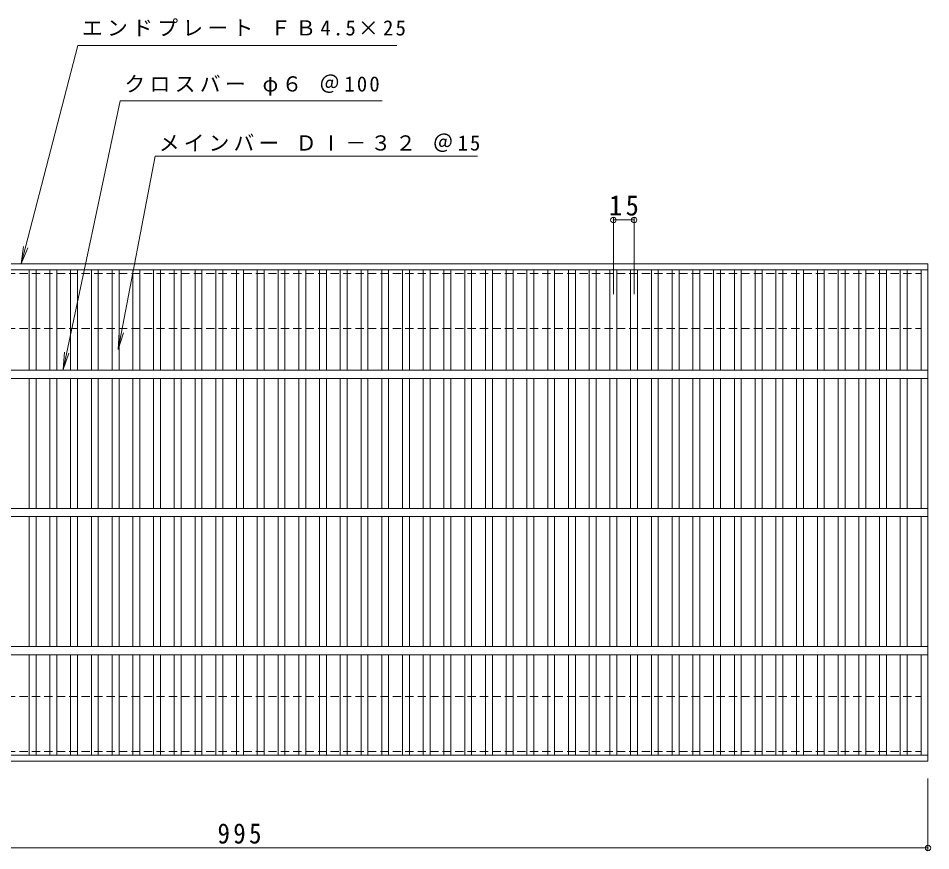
# Model space of a CAD drawing. Units: millimetres, scale not verified. Extents: x -806 to 829, y -688 to 560.
# Drawn here: x -467 to 193, y -42 to 560 of the extents above; entities that cross this region are included whole.
import ezdxf

# ---------------------------------------------------------------- set-up
doc = ezdxf.new("R2010")
doc.units = ezdxf.units.MM
doc.header["$LTSCALE"] = 5
doc.header["$PDMODE"] = 32
doc.header["$PDSIZE"] = 4
doc.linetypes.add('DASHED1', pattern=[1.8, 1.2, -0.6])
for name, color, linetype, lineweight in [('A-1_ピット', 2, 'Continuous', 9), ('A-2_蓋', 3, 'Continuous', 9), ('A-4_寸法', 7, 'Continuous', 9)]:
    doc.layers.add(name, color=color, linetype=linetype, lineweight=lineweight)
doc.styles.add('ＭＳ ゴシック', font='')
doc.styles.get('ＭＳ ゴシック').set_extended_font_data('MS Gothic')

msp = doc.modelspace()

# ---------------------------------------------------------------- linework, layer by layer
at = {"layer": 'A-1_ピット', "linetype": 'DASHED1'}
for p, q in [((-799.459, 375.636), (185.541, 375.636)), ((185.541, 335.636), (185.541, 375.636)), ((-799.459, 335.636), (185.541, 335.636)), ((-799.459, 69.636), (185.541, 69.636)), ((185.541, 69.636), (185.541, 29.636)), ((-799.459, 29.636), (185.541, 29.636))]:
    msp.add_line(p, q, dxfattribs=at)
at = {"layer": 'A-2_蓋'}
for p, q in [((-804.459, 382.636), (190.541, 382.636)), ((-804.459, 378.135), (190.541, 378.135)), ((-459.459, 305.636), (-459.459, 378.135)), ((-454.459, 305.636), (-454.459, 378.135)), ((-444.459, 305.636), (-444.459, 378.135)), ((-439.459, 305.636), (-439.459, 378.135)), ((-429.459, 305.636), (-429.459, 378.135)), ((-424.459, 305.636), (-424.459, 378.135)), ((-414.459, 305.636), (-414.459, 378.135)), ((-409.459, 305.636), (-409.459, 378.135)), ((-399.459, 305.636), (-399.459, 378.135)), ((-394.459, 305.636), (-394.459, 378.135)), ((-384.459, 305.636), (-384.459, 378.135)), ((-379.459, 305.636), (-379.459, 378.135)), ((-369.459, 305.636), (-369.459, 378.135)), ((-364.459, 305.636), (-364.459, 378.135)), ((-354.459, 305.636), (-354.459, 378.135)), ((-349.459, 305.636), (-349.459, 378.135)), ((-339.459, 305.636), (-339.459, 378.135)), ((-334.459, 305.636), (-334.459, 378.135)), ((-324.459, 305.636), (-324.459, 378.135)), ((-319.459, 305.636), (-319.459, 378.135)), ((-309.459, 305.636), (-309.459, 378.135)), ((-304.459, 305.636), (-304.459, 378.135)), ((-294.459, 305.636), (-294.459, 378.135)), ((-289.459, 305.636), (-289.459, 378.135)), ((-279.459, 305.636), (-279.459, 378.135)), ((-274.459, 305.636), (-274.459, 378.135)), ((-264.459, 305.636), (-264.459, 378.135)), ((-259.459, 305.636), (-259.459, 378.135)), ((-249.459, 305.636), (-249.459, 378.135)), ((-244.459, 305.636), (-244.459, 378.135)), ((-234.459, 305.636), (-234.459, 378.135)), ((-229.459, 305.636), (-229.459, 378.135)), ((-219.459, 305.636), (-219.459, 378.135)), ((-214.459, 305.636), (-214.459, 378.135)), ((-204.459, 305.636), (-204.459, 378.135)), ((-199.459, 305.636), (-199.459, 378.135)), ((-189.459, 305.636), (-189.459, 378.135)), ((-184.459, 305.636), (-184.459, 378.135)), ((-174.459, 305.636), (-174.459, 378.135)), ((-169.459, 305.636), (-169.459, 378.135)), ((-159.459, 305.636), (-159.459, 378.135)), ((-154.459, 305.636), (-154.459, 378.135)), ((-144.459, 305.636), (-144.459, 378.135)), ((-139.459, 305.636), (-139.459, 378.135)), ((-129.459, 305.636), (-129.459, 378.135)), ((-124.459, 305.636), (-124.459, 378.135)), ((-114.459, 305.636), (-114.459, 378.135)), ((-109.459, 305.636), (-109.459, 378.135)), ((-99.459, 305.636), (-99.459, 378.135)), ((-94.459, 305.636), (-94.459, 378.135)), ((-84.459, 305.636), (-84.459, 378.135)), ((-79.459, 305.636), (-79.459, 378.135)), ((-69.459, 305.636), (-69.459, 378.135)), ((-64.459, 305.636), (-64.459, 378.135)), ((-54.459, 305.636), (-54.459, 378.135)), ((-49.46, 305.636), (-49.46, 378.135)), ((-39.459, 305.636), (-39.459, 378.135)), ((-34.459, 305.636), (-34.459, 378.135)), ((-24.459, 305.636), (-24.459, 378.135)), ((-19.459, 305.636), (-19.459, 378.135)), ((-9.459, 305.636), (-9.459, 378.135)), ((-4.459, 305.636), (-4.459, 378.135)), ((5.541, 305.636), (5.541, 378.135)), ((10.54, 305.636), (10.54, 378.135)), ((20.541, 305.636), (20.541, 378.135)), ((25.54, 305.636), (25.54, 378.135)), ((35.541, 305.636), (35.541, 378.135)), ((40.541, 305.636), (40.541, 378.135)), ((50.541, 305.636), (50.541, 378.135)), ((55.54, 305.636), (55.54, 378.135)), ((65.541, 305.636), (65.541, 378.135)), ((70.541, 305.636), (70.541, 378.135)), ((80.541, 305.636), (80.541, 378.135)), ((85.54, 305.636), (85.54, 378.135)), ((95.541, 305.636), (95.541, 378.135)), ((100.54, 305.636), (100.54, 378.135)), ((110.541, 305.636), (110.541, 378.135)), ((115.54, 305.636), (115.54, 378.135)), ((125.541, 305.636), (125.541, 378.135)), ((130.54, 305.636), (130.54, 378.135)), ((140.541, 305.636), (140.541, 378.135)), ((145.54, 305.636), (145.54, 378.135)), ((155.541, 305.636), (155.541, 378.135)), ((160.54, 305.636), (160.54, 378.135)), ((170.541, 305.636), (170.541, 378.135)), ((175.54, 305.636), (175.54, 378.135)), ((185.541, 305.636), (185.541, 378.135)), ((190.541, 22.636), (190.541, 382.636)), ((190.541, 305.636), (-804.459, 305.636)), ((190.541, 299.635), (-804.459, 299.635)), ((-459.459, 205.636), (-459.459, 299.635)), ((-454.459, 205.636), (-454.459, 299.635)), ((-444.459, 205.636), (-444.459, 299.635)), ((-439.459, 205.636), (-439.459, 299.635)), ((-429.459, 205.636), (-429.459, 299.635)), ((-424.459, 205.636), (-424.459, 299.635)), ((-414.459, 205.636), (-414.459, 299.635)), ((-409.459, 205.636), (-409.459, 299.635)), ((-399.459, 205.636), (-399.459, 299.635)), ((-394.459, 205.636), (-394.459, 299.635)), ((-384.459, 205.636), (-384.459, 299.635)), ((-379.459, 205.636), (-379.459, 299.635)), ((-369.459, 205.636), (-369.459, 299.635)), ((-364.459, 205.636), (-364.459, 299.635)), ((-354.459, 205.636), (-354.459, 299.635)), ((-349.459, 205.636), (-349.459, 299.635)), ((-339.459, 205.636), (-339.459, 299.635)), ((-334.459, 205.636), (-334.459, 299.635)), ((-324.459, 205.636), (-324.459, 299.635)), ((-319.459, 205.636), (-319.459, 299.635)), ((-309.459, 205.636), (-309.459, 299.635)), ((-304.459, 205.636), (-304.459, 299.635)), ((-294.459, 205.636), (-294.459, 299.635)), ((-289.459, 205.636), (-289.459, 299.635)), ((-279.459, 205.636), (-279.459, 299.635)), ((-274.459, 205.636), (-274.459, 299.635)), ((-264.459, 205.636), (-264.459, 299.635)), ((-259.459, 205.636), (-259.459, 299.635)), ((-249.459, 205.636), (-249.459, 299.635)), ((-244.459, 205.636), (-244.459, 299.635)), ((-234.459, 205.636), (-234.459, 299.635)), ((-229.459, 205.636), (-229.459, 299.635)), ((-219.459, 205.636), (-219.459, 299.635)), ((-214.459, 205.636), (-214.459, 299.635)), ((-204.459, 205.636), (-204.459, 299.635)), ((-199.459, 205.636), (-199.459, 299.635)), ((-189.459, 205.636), (-189.459, 299.635)), ((-184.459, 205.636), (-184.459, 299.635)), ((-174.459, 205.636), (-174.459, 299.635)), ((-169.459, 205.636), (-169.459, 299.635)), ((-159.459, 205.636), (-159.459, 299.635)), ((-154.459, 205.636), (-154.459, 299.635)), ((-144.459, 205.636), (-144.459, 299.635)), ((-139.459, 205.636), (-139.459, 299.635)), ((-129.459, 205.636), (-129.459, 299.635)), ((-124.459, 205.636), (-124.459, 299.635)), ((-114.459, 205.636), (-114.459, 299.635)), ((-109.459, 205.636), (-109.459, 299.635)), ((-99.459, 205.636), (-99.459, 299.635)), ((-94.459, 205.636), (-94.459, 299.635)), ((-84.459, 205.636), (-84.459, 299.635)), ((-79.459, 205.636), (-79.459, 299.635)), ((-69.459, 205.636), (-69.459, 299.635)), ((-64.459, 205.636), (-64.459, 299.635)), ((-54.459, 205.636), (-54.459, 299.635)), ((-49.46, 205.636), (-49.46, 299.635)), ((-39.459, 205.636), (-39.459, 299.635)), ((-34.459, 205.636), (-34.459, 299.635)), ((-24.459, 205.636), (-24.459, 299.635)), ((-19.459, 205.636), (-19.459, 299.635)), ((-9.459, 205.636), (-9.459, 299.635)), ((-4.459, 205.636), (-4.459, 299.635)), ((5.541, 205.636), (5.541, 299.635)), ((10.54, 205.636), (10.54, 299.635)), ((20.541, 205.636), (20.541, 299.635)), ((25.54, 205.636), (25.54, 299.635)), ((35.541, 205.636), (35.541, 299.635)), ((40.541, 205.636), (40.541, 299.635)), ((50.541, 205.636), (50.541, 299.635)), ((55.54, 205.636), (55.54, 299.635)), ((65.541, 205.636), (65.541, 299.635)), ((70.541, 205.636), (70.541, 299.635)), ((80.541, 205.636), (80.541, 299.635)), ((85.54, 205.636), (85.54, 299.635)), ((95.541, 205.636), (95.541, 299.635)), ((100.54, 205.636), (100.54, 299.635)), ((110.541, 205.636), (110.541, 299.635)), ((115.54, 205.636), (115.54, 299.635)), ((125.541, 205.636), (125.541, 299.635)), ((130.54, 205.636), (130.54, 299.635)), ((140.541, 205.636), (140.541, 299.635)), ((145.54, 205.636), (145.54, 299.635)), ((155.541, 205.636), (155.541, 299.635)), ((160.54, 205.636), (160.54, 299.635)), ((170.541, 205.636), (170.541, 299.635)), ((175.54, 205.636), (175.54, 299.635)), ((185.541, 205.636), (185.541, 299.635)), ((190.541, 205.636), (-804.459, 205.636)), ((190.541, 199.636), (-804.459, 199.636)), ((-459.459, 105.636), (-459.459, 199.636)), ((-454.459, 105.636), (-454.459, 199.636)), ((-444.459, 105.636), (-444.459, 199.636)), ((-439.459, 105.636), (-439.459, 199.636)), ((-429.459, 105.636), (-429.459, 199.636)), ((-424.459, 105.636), (-424.459, 199.636)), ((-414.459, 105.636), (-414.459, 199.636)), ((-409.459, 105.636), (-409.459, 199.636)), ((-399.459, 105.636), (-399.459, 199.636)), ((-394.459, 105.636), (-394.459, 199.636)), ((-384.459, 105.636), (-384.459, 199.636)), ((-379.459, 105.636), (-379.459, 199.636)), ((-369.459, 105.636), (-369.459, 199.636)), ((-364.459, 105.636), (-364.459, 199.636)), ((-354.459, 105.636), (-354.459, 199.636)), ((-349.459, 105.636), (-349.459, 199.636)), ((-339.459, 105.636), (-339.459, 199.636)), ((-334.459, 105.636), (-334.459, 199.636)), ((-324.459, 105.636), (-324.459, 199.636)), ((-319.459, 105.636), (-319.459, 199.636)), ((-309.459, 105.636), (-309.459, 199.636)), ((-304.459, 105.636), (-304.459, 199.636)), ((-294.459, 105.636), (-294.459, 199.636)), ((-289.459, 105.636), (-289.459, 199.636)), ((-279.459, 105.636), (-279.459, 199.636)), ((-274.459, 105.636), (-274.459, 199.636)), ((-264.459, 105.636), (-264.459, 199.636)), ((-259.459, 105.636), (-259.459, 199.636)), ((-249.459, 105.636), (-249.459, 199.636)), ((-244.459, 105.636), (-244.459, 199.636)), ((-234.459, 105.636), (-234.459, 199.636)), ((-229.459, 105.636), (-229.459, 199.636)), ((-219.459, 105.636), (-219.459, 199.636)), ((-214.459, 105.636), (-214.459, 199.636)), ((-204.459, 105.636), (-204.459, 199.636)), ((-199.459, 105.636), (-199.459, 199.636)), ((-189.459, 105.636), (-189.459, 199.636)), ((-184.459, 105.636), (-184.459, 199.636)), ((-174.459, 105.636), (-174.459, 199.636)), ((-169.459, 105.636), (-169.459, 199.636)), ((-159.459, 105.636), (-159.459, 199.636)), ((-154.459, 105.636), (-154.459, 199.636)), ((-144.459, 105.636), (-144.459, 199.636)), ((-139.459, 105.636), (-139.459, 199.636)), ((-129.459, 105.636), (-129.459, 199.636)), ((-124.459, 105.636), (-124.459, 199.636)), ((-114.459, 105.636), (-114.459, 199.636)), ((-109.459, 105.636), (-109.459, 199.636)), ((-99.459, 105.636), (-99.459, 199.636)), ((-94.459, 105.636), (-94.459, 199.636)), ((-84.459, 105.636), (-84.459, 199.636)), ((-79.459, 105.636), (-79.459, 199.636)), ((-69.459, 105.636), (-69.459, 199.636)), ((-64.459, 105.636), (-64.459, 199.636)), ((-54.459, 105.636), (-54.459, 199.636)), ((-49.46, 105.636), (-49.46, 199.636)), ((-39.459, 105.636), (-39.459, 199.636)), ((-34.459, 105.636), (-34.459, 199.636)), ((-24.459, 105.636), (-24.459, 199.636)), ((-19.459, 105.636), (-19.459, 199.636)), ((-9.459, 105.636), (-9.459, 199.636)), ((-4.459, 105.636), (-4.459, 199.636)), ((5.541, 105.636), (5.541, 199.636)), ((10.54, 105.636), (10.54, 199.636)), ((20.541, 105.636), (20.541, 199.636)), ((25.54, 105.636), (25.54, 199.636)), ((35.541, 105.636), (35.541, 199.636)), ((40.541, 105.636), (40.541, 199.636)), ((50.541, 105.636), (50.541, 199.636)), ((55.54, 105.636), (55.54, 199.636)), ((65.541, 105.636), (65.541, 199.636)), ((70.541, 105.636), (70.541, 199.636)), ((80.541, 105.636), (80.541, 199.636)), ((85.54, 105.636), (85.54, 199.636)), ((95.541, 105.636), (95.541, 199.636)), ((100.54, 105.636), (100.54, 199.636)), ((110.541, 105.636), (110.541, 199.636)), ((115.54, 105.636), (115.54, 199.636)), ((125.541, 105.636), (125.541, 199.636)), ((130.54, 105.636), (130.54, 199.636)), ((140.541, 105.636), (140.541, 199.636)), ((145.54, 105.636), (145.54, 199.636)), ((155.541, 105.636), (155.541, 199.636)), ((160.54, 105.636), (160.54, 199.636)), ((170.541, 105.636), (170.541, 199.636)), ((175.54, 105.636), (175.54, 199.636)), ((185.541, 105.636), (185.541, 199.636)), ((190.541, 105.636), (-804.459, 105.636)), ((190.541, 99.636), (-804.459, 99.636)), ((-459.459, 27.135), (-459.459, 99.636)), ((-454.459, 27.135), (-454.459, 99.636)), ((-444.459, 27.135), (-444.459, 99.636)), ((-439.459, 27.135), (-439.459, 99.636)), ((-429.459, 27.135), (-429.459, 99.636)), ((-424.459, 27.135), (-424.459, 99.636)), ((-414.459, 27.135), (-414.459, 99.636)), ((-409.459, 27.135), (-409.459, 99.636)), ((-399.459, 27.135), (-399.459, 99.636)), ((-394.459, 27.135), (-394.459, 99.636)), ((-384.459, 27.135), (-384.459, 99.636)), ((-379.459, 27.135), (-379.459, 99.636)), ((-369.459, 27.135), (-369.459, 99.636)), ((-364.459, 27.135), (-364.459, 99.636)), ((-354.459, 27.135), (-354.459, 99.636)), ((-349.459, 27.135), (-349.459, 99.636)), ((-339.459, 27.135), (-339.459, 99.636)), ((-334.459, 27.135), (-334.459, 99.636)), ((-324.459, 27.135), (-324.459, 99.636)), ((-319.459, 27.135), (-319.459, 99.636)), ((-309.459, 27.135), (-309.459, 99.636)), ((-304.459, 27.135), (-304.459, 99.636)), ((-294.459, 27.135), (-294.459, 99.636)), ((-289.459, 27.135), (-289.459, 99.636)), ((-279.459, 27.135), (-279.459, 99.636)), ((-274.459, 27.135), (-274.459, 99.636)), ((-264.459, 27.135), (-264.459, 99.636)), ((-259.459, 27.135), (-259.459, 99.636)), ((-249.459, 27.135), (-249.459, 99.636)), ((-244.459, 27.135), (-244.459, 99.636)), ((-234.459, 27.135), (-234.459, 99.636)), ((-229.459, 27.135), (-229.459, 99.636)), ((-219.459, 27.135), (-219.459, 99.636)), ((-214.459, 27.135), (-214.459, 99.636)), ((-204.459, 27.135), (-204.459, 99.636)), ((-199.459, 27.135), (-199.459, 99.636)), ((-189.459, 27.135), (-189.459, 99.636)), ((-184.459, 27.135), (-184.459, 99.636)), ((-174.459, 27.135), (-174.459, 99.636)), ((-169.459, 27.135), (-169.459, 99.636)), ((-159.459, 27.135), (-159.459, 99.636)), ((-154.459, 27.135), (-154.459, 99.636)), ((-144.459, 27.135), (-144.459, 99.636)), ((-139.459, 27.135), (-139.459, 99.636)), ((-129.459, 27.135), (-129.459, 99.636)), ((-124.459, 27.135), (-124.459, 99.636)), ((-114.459, 27.135), (-114.459, 99.636)), ((-109.459, 27.135), (-109.459, 99.636)), ((-99.459, 27.135), (-99.459, 99.636)), ((-94.459, 27.135), (-94.459, 99.636)), ((-84.459, 27.135), (-84.459, 99.636)), ((-79.459, 27.135), (-79.459, 99.636)), ((-69.459, 27.135), (-69.459, 99.636)), ((-64.459, 27.135), (-64.459, 99.636)), ((-54.459, 27.135), (-54.459, 99.636)), ((-49.46, 27.135), (-49.46, 99.636)), ((-39.459, 27.135), (-39.459, 99.636)), ((-34.459, 27.135), (-34.459, 99.636)), ((-24.459, 27.135), (-24.459, 99.636)), ((-19.459, 27.135), (-19.459, 99.636)), ((-9.459, 27.135), (-9.459, 99.636)), ((-4.459, 27.135), (-4.459, 99.636)), ((5.541, 27.135), (5.541, 99.636)), ((10.54, 27.135), (10.54, 99.636)), ((20.541, 27.135), (20.541, 99.636)), ((25.54, 27.135), (25.54, 99.636)), ((35.541, 27.135), (35.541, 99.636)), ((40.541, 27.135), (40.541, 99.636)), ((50.541, 27.135), (50.541, 99.636)), ((55.54, 27.135), (55.54, 99.636)), ((65.541, 27.135), (65.541, 99.636)), ((70.541, 27.135), (70.541, 99.636)), ((80.541, 27.135), (80.541, 99.636)), ((85.54, 27.135), (85.54, 99.636)), ((95.541, 27.135), (95.541, 99.636)), ((100.54, 27.135), (100.54, 99.636)), ((110.541, 27.135), (110.541, 99.636)), ((115.54, 27.135), (115.54, 99.636)), ((125.541, 27.135), (125.541, 99.636)), ((130.54, 27.135), (130.54, 99.636)), ((140.541, 27.135), (140.541, 99.636)), ((145.54, 27.135), (145.54, 99.636)), ((155.541, 27.135), (155.541, 99.636)), ((160.54, 27.135), (160.54, 99.636)), ((170.541, 27.135), (170.541, 99.636)), ((175.54, 27.135), (175.54, 99.636)), ((185.541, 27.135), (185.541, 99.636)), ((190.541, 27.135), (-804.459, 27.135)), ((190.541, 22.636), (-804.459, 22.636))]:
    msp.add_line(p, q, dxfattribs=at)
at = {"layer": 'A-4_寸法'}
for p, q in [((-434.946, 306.136), (-393.539, 500.368)), ((-393.539, 500.368), (-204.26, 500.368)), ((-395.096, 320.636), (-368.293, 460.368)), ((-368.293, 460.368), (-135.165, 460.368)), ((-36.929, 360.674), (-36.929, 415.763)), ((-21.989, 360.674), (-21.989, 415.763)), ((-36.929, 414.263), (-21.989, 414.263)), ((-465.17, 382.636), (-463.539, 395.029)), ((-465.17, 382.636), (-460.387, 394.184)), ((-395.096, 320.636), (-394.364, 333.114)), ((-395.096, 320.636), (-391.159, 332.5)), ((-434.946, 306.136), (-433.958, 318.596)), ((-434.946, 306.136), (-430.766, 317.916)), ((190.541, 10.136), (190.541, -41.567)), ((-804.459, -40.067), (190.541, -40.067))]:
    msp.add_line(p, q, dxfattribs=at)
msp.add_lwpolyline([(-465.17, 382.636), (-424.166, 540.368), (-193.464, 540.368)], dxfattribs=at)
for p in [(-36.929, 414.263), (-21.989, 414.263), (190.541, -40.067)]:
    msp.add_point(p, dxfattribs=at)

# ---------------------------------------------------------------- texts
at = {"layer": 'A-4_寸法', "char_height": 11, "attachment_point": 7, "style": 'ＭＳ ゴシック'}
for s, insert in [('\\T1.21;エンドプレート\\~ＦＢ4.5×25', (-421.262, 547.082)), ('\\T1.21;クロスバー\\~φ６\\~＠100', (-390.501, 504.184)), ('\\T1.2;メインバー\\~ＤⅠ－３２\\~＠15', (-365.652, 463.432))]:
    msp.add_mtext(s, dxfattribs=dict(at, insert=insert))
at = {"layer": 'A-4_寸法', "color": 2, "char_height": 14.66, "attachment_point": 7, "style": 'ＭＳ ゴシック'}
for s, insert in [('\\T1.27;\\W0.95;15', (-40.084, 417.263)), ('\\T1.27;\\W0.9;995', (-323.209, -37.067))]:
    msp.add_mtext(s, dxfattribs=dict(at, insert=insert))

doc.saveas('drawing.dxf')
